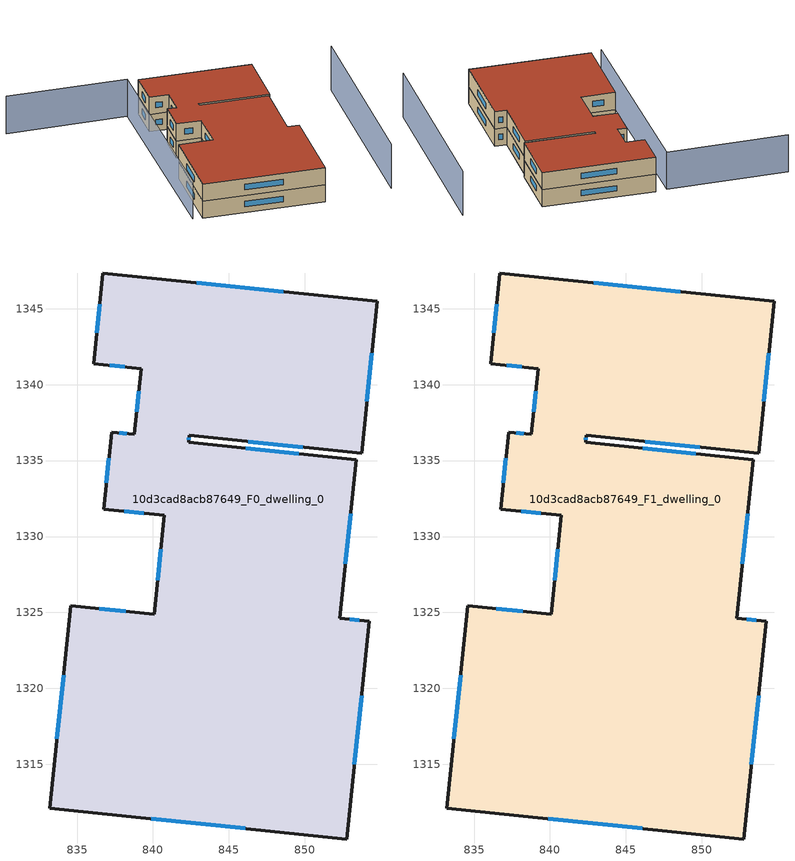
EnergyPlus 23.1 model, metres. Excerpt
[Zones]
10d3cad8acb87649_F0_dwelling_0
 floor ground (EU_floor_Construction): 854.76,1345.48 853.73,1335.48 842.38,1336.65 842.34,1336.21 853.38,1335.06 852.3,1324.61 854.24,1324.41 852.76,1310.09 833.21,1312.11 834.59,1325.45 840.08,1324.88 840.75,1331.39 836.75,1331.81 837.28,1336.88 838.77,1336.73 839.22,1341.05 836.09,1341.38 836.7,1347.35 z0
 wall outside (EU_wall_Construction): 839.22,1341.05 838.77,1336.73 837.28,1336.88 836.75,1331.81 840.75,1331.39 840.08,1324.88 834.59,1325.45 833.21,1312.11 852.76,1310.09 854.24,1324.41 852.3,1324.61 853.38,1335.06 842.34,1336.21 842.38,1336.65 853.73,1335.48 854.76,1345.48 836.7,1347.35 836.09,1341.38 839.22,1341.05 z0:3
 window (EU_Window_Construction): 839.07,1339.57 838.93,1338.21 / 837.16,1341.27 838.15,1341.16 / 836.49,1345.3 836.3,1343.42 / 848.58,1346.12 842.89,1346.71 / 854.08,1338.9 854.41,1342.05 / 846.27,1336.25 849.84,1335.88 / 842.35,1336.36 842.37,1336.5 / 849.6,1335.45 846.12,1335.81 / 852.67,1328.19 853.01,1331.48 / 853.58,1324.48 852.96,1324.55 / 853.26,1314.99 853.73,1319.51 / 839.9,1311.42 846.06,1310.78 / 834.11,1320.88 833.68,1316.68 / 838.2,1325.07 836.47,1325.25 / 840.52,1329.16 840.31,1327.11 / 838.12,1331.66 839.38,1331.53 / 837.1,1335.14 836.93,1333.54 / 838.26,1336.78 837.79,1336.83 z1.03:1.97
10d3cad8acb87649_F1_dwelling_0
 floor to 10d3cad8acb87649_F0_dwelling_0 (EU_floor_Construction): 854.76,1345.48 853.73,1335.48 842.38,1336.65 842.34,1336.21 853.38,1335.06 852.3,1324.61 854.24,1324.41 852.76,1310.09 833.2,1312.11 834.59,1325.45 840.08,1324.88 840.75,1331.39 836.75,1331.81 837.28,1336.88 838.77,1336.73 839.22,1341.05 836.09,1341.38 836.7,1347.35 z3
 wall outside (EU_wall_Construction): 839.22,1341.05 838.77,1336.73 837.28,1336.88 836.75,1331.81 840.75,1331.39 840.08,1324.88 834.59,1325.45 833.21,1312.11 852.76,1310.09 854.24,1324.41 852.3,1324.61 853.38,1335.06 842.34,1336.21 842.38,1336.65 853.73,1335.48 854.76,1345.48 836.7,1347.35 836.09,1341.38 839.22,1341.05 z3:6
 window (EU_Window_Construction): 839.07,1339.57 838.93,1338.21 / 837.16,1341.27 838.15,1341.16 / 836.49,1345.3 836.3,1343.42 / 848.58,1346.12 842.89,1346.71 / 854.08,1338.9 854.41,1342.05 / 846.27,1336.25 849.84,1335.88 / 842.35,1336.36 842.37,1336.5 / 849.6,1335.45 846.12,1335.81 / 852.67,1328.19 853.01,1331.48 / 853.58,1324.48 852.96,1324.55 / 853.26,1314.99 853.73,1319.51 / 839.9,1311.42 846.06,1310.78 / 834.11,1320.88 833.68,1316.68 / 838.2,1325.07 836.47,1325.25 / 840.52,1329.16 840.31,1327.11 / 838.12,1331.66 839.38,1331.53 / 837.1,1335.14 836.93,1333.54 / 838.26,1336.78 837.79,1336.83 z4.03:4.97
 roof outside (EU_roof_Construction): 852.76,1310.09 854.24,1324.41 852.3,1324.61 853.38,1335.06 842.34,1336.21 842.38,1336.65 853.73,1335.48 854.76,1345.48 836.7,1347.35 836.09,1341.38 839.22,1341.05 838.77,1336.73 837.28,1336.88 836.75,1331.81 840.75,1331.39 840.08,1324.88 834.59,1325.45 833.21,1312.11 z6
shading: 863.82,1310.42 867.13,1343.41 z0:7.7; 815.4,1349.04 834.83,1347.32 / 834.83,1347.32 831.78,1312.65 z0:6.5
[Building]
EU S2 Campaign: North Axis=0; Terrain=City; Solar Distribution=FullExterior
[Site:Location]
Cape.Town.Intl.AP: Latitude=-33.965; Longitude=18.602; Time Zone=2; Elevation=46
[SizingPeriod:WeatherFileDays]
AnnualSizingPeriod: Begin Month=1; Begin Day of Month=1; End Month=12; End Day of Month=31; Day of Week for Start Day=Monday; Use Weather File Daylight Saving Period=No; Use Weather File Rain and Snow Indicators=No
[MATERIAL]
EU_InternalMass_Material: Roughness=MediumRough; Thickness=0.1; Conductivity=1; Density=1800; Specific Heat=900; Thermal Absorptance=0.9; Solar Absorptance=0.7; Visible Absorptance=0.7
[MATERIAL:NOMASS] Roughness=MediumRough; Thermal Absorptance=0.9; Solar Absorptance=0.7; Visible Absorptance=0.7
Name | Thermal Resistance
EU_wall_NoMass | 0.493876
EU_roof_NoMass | 0.449382
EU_floor_NoMass | 1.25
[WINDOWMATERIAL:SIMPLEGLAZINGSYSTEM]
EU_Window_SimpleGlazing: UFactor=4.4; Solar Heat Gain Coefficient=0.85; Visible Transmittance=0.85
[CONSTRUCTION]
EU_wall_Construction: EU_wall_NoMass
EU_roof_Construction: EU_roof_NoMass
EU_floor_Construction: EU_floor_NoMass
EU_Window_Construction: EU_Window_SimpleGlazing
EU_InternalMass_Construction: EU_InternalMass_Material
[ZONE] Type=1; Multiplier=1; Ceiling Height=autocalculate; Volume=1791.24; Floor Area=autocalculate; Part of Total Floor Area=Yes
10d3cad8acb87649_F0_dwelling_0; 10d3cad8acb87649_F1_dwelling_0
[INTERNALMASS] Construction=EU_InternalMass_Construction; Surface Area=597.079
Name | Zone or ZoneList
10d3cad8acb87649_F0_dwelling_0_EU_InternalMass | 10d3cad8acb87649_F0_dwelling_0
10d3cad8acb87649_F1_dwelling_0_EU_InternalMass | 10d3cad8acb87649_F1_dwelling_0
[OTHEREQUIPMENT] Fuel Type=Electricity; Design Level Calculation Method=Watts/Area; Power per Zone Floor Area=1; Fraction Latent=0; Fraction Radiant=0; Fraction Lost=0; Carbon Dioxide Generation Rate=0; EndUse Subcategory=EU_Step8_InternalGains
Name | Zone or ZoneList or Space or SpaceList | Schedule
EU_Step8_InternalGain_10d3cad8acb87649_F0_dwelling_0_f000 | 10d3cad8acb87649_F0_dwelling_0 | EU_Step8_GainSchedule_10d3cad8acb87649_F0_dwelling_0_f000
EU_Step8_InternalGain_10d3cad8acb87649_F1_dwelling_0_f000 | 10d3cad8acb87649_F1_dwelling_0 | EU_Step8_GainSchedule_10d3cad8acb87649_F1_dwelling_0_f000
[ZONEVENTILATION:DESIGNFLOWRATE] Schedule=EU_AlwaysOn; Design Flow Rate Calculation Method=AirChanges/Hour; Air Changes per Hour=0.64; Ventilation Type=Natural; Fan Pressure Rise=0; Fan Total Efficiency=1; Constant Term Coefficient=1; Temperature Term Coefficient=0; Velocity Term Coefficient=0; Velocity Squared Term Coefficient=0; Minimum Indoor Temperature=-100; Maximum Indoor Temperature=100; Delta Temperature=-100; Minimum Outdoor Temperature=-100; Maximum Outdoor Temperature=100; Maximum Wind Speed=40
Name | Zone or ZoneList or Space or SpaceList
EU_ConstantAir_10d3cad8acb87649_F0_dwelling_0 | 10d3cad8acb87649_F0_dwelling_0
EU_ConstantAir_10d3cad8acb87649_F1_dwelling_0 | 10d3cad8acb87649_F1_dwelling_0
[HVACTEMPLATE:THERMOSTAT] Constant Heating Setpoint=20; Constant Cooling Setpoint=50
EU_HeatOnly_10d3cad8acb87649_F0_dwelling_0; EU_HeatOnly_10d3cad8acb87649_F1_dwelling_0
[HVACTEMPLATE:ZONE:IDEALLOADSAIRSYSTEM] System Availability Schedule=EU_AlwaysOn; Maximum Heating Supply Air Temperature=50; Minimum Cooling Supply Air Temperature=13; Maximum Heating Supply Air Humidity Ratio=0.0156; Minimum Cooling Supply Air Humidity Ratio=0.0077; Heating Limit=NoLimit; Cooling Limit=NoLimit; Heating Availability Schedule=EU_AlwaysOn; Cooling Availability Schedule=EU_CoolingOff; Dehumidification Control Type=ConstantSensibleHeatRatio; Cooling Sensible Heat Ratio=0.7; Dehumidification Setpoint=60; Humidification Control Type=None; Humidification Setpoint=30; Outdoor Air Method=None; Outdoor Air Flow Rate per Person=0.00944; Outdoor Air Flow Rate per Zone Floor Area=0; Outdoor Air Flow Rate per Zone=0; Demand Controlled Ventilation Type=None; Outdoor Air Economizer Type=NoEconomizer; Heat Recovery Type=None; Sensible Heat Recovery Effectiveness=0.7; Latent Heat Recovery Effectiveness=0.65
Name | Template Thermostat
10d3cad8acb87649_F0_dwelling_0 | EU_HeatOnly_10d3cad8acb87649_F0_dwelling_0
10d3cad8acb87649_F1_dwelling_0 | EU_HeatOnly_10d3cad8acb87649_F1_dwelling_0
[SIZING:ZONE] Zone Cooling Design Supply Air Temperature Input Method=SupplyAirTemperature; Zone Cooling Design Supply Air Temperature=13; Zone Heating Design Supply Air Temperature Input Method=SupplyAirTemperature; Zone Heating Design Supply Air Temperature=50; Zone Cooling Design Supply Air Humidity Ratio=0.008; Zone Heating Design Supply Air Humidity Ratio=0.008; Cooling Design Air Flow Method=DesignDay; Cooling Design Air Flow Rate=0; Cooling Minimum Air Flow per Zone Floor Area=0.000762; Cooling Minimum Air Flow=0; Cooling Minimum Air Flow Fraction=0.2; Heating Design Air Flow Method=DesignDay; Heating Design Air Flow Rate=0; Heating Maximum Air Flow per Zone Floor Area=0.002032; Heating Maximum Air Flow=0.141576; Heating Maximum Air Flow Fraction=0.3; Account for Dedicated Outdoor Air System=No; Dedicated Outdoor Air System Control Strategy=NeutralSupplyAir; Dedicated Outdoor Air Low Setpoint Temperature for Design=autosize; Dedicated Outdoor Air High Setpoint Temperature for Design=autosize; Zone Load Sizing Method=Sensible Load Only No Latent Load; Zone Latent Cooling Design Supply Air Humidity Ratio Input Method=HumidityRatioDifference; Zone Cooling Design Supply Air Humidity Ratio Difference=0.005; Zone Latent Heating Design Supply Air Humidity Ratio Input Method=HumidityRatioDifference; Zone Humidification Design Supply Air Humidity Ratio Difference=0.005
10d3cad8acb87649_F0_dwelling_0; 10d3cad8acb87649_F1_dwelling_0
[SCHEDULE:CONSTANT]
Name | Hourly Value
EU_AlwaysOn | 1
EU_CoolingOff | 0
[SCHEDULE:FILE] Column Number=1; Rows to Skip at Top=0; Number of Hours of Data=8760; Column Separator=Comma; Interpolate to Timestep=No; Minutes per Item=60; Adjust Schedule for Daylight Savings=Yes
Name | File
EU_Step8_GainSchedule_10d3cad8acb87649_F0_dwelling_0_f000 | ../../schedules/10d3cad8acb87649/10d3cad8acb87649_F0_dwelling_0_f000_gain.csv
EU_Step8_GainSchedule_10d3cad8acb87649_F1_dwelling_0_f000 | ../../schedules/10d3cad8acb87649/10d3cad8acb87649_F1_dwelling_0_f000_gain.csv
